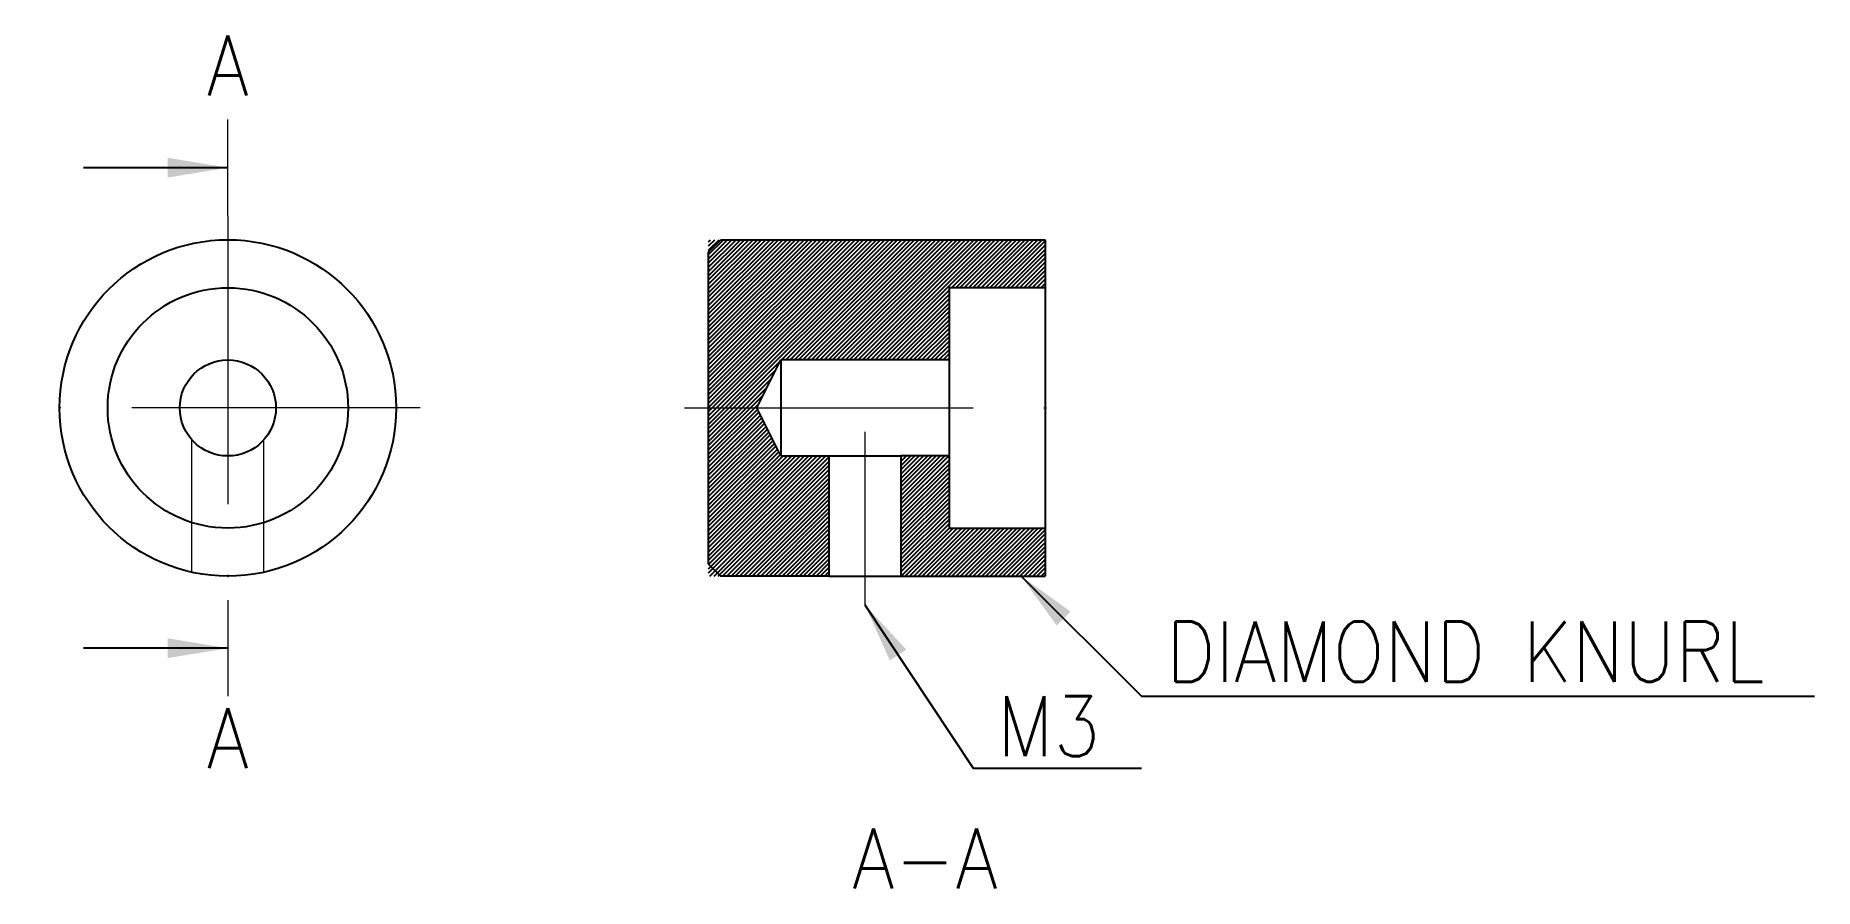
# Model space of a CAD drawing. Header units: millimetres. Extents: x -8 to 66, y -20 to 15.5.
import ezdxf
from ezdxf.enums import TextEntityAlignment as Align

# ---------------------------------------------------------------- set-up
doc = ezdxf.new("R2010")
doc.units = ezdxf.units.MM
doc.linetypes.add('ACAD_ISO10W100', pattern=[18, 12, -2.95, 0.1, -2.95])
doc.linetypes.add('HIDDEN', pattern=[9.525, 6.35, -3.175])
doc.layers.get('0').update_dxf_attribs({"lineweight": 25, "true_color": 0xffffff})
for name, color, linetype, lineweight, true_color in [('axis', 7, 'ACAD_ISO10W100', 13, 0x000000), ('dimensions', 7, 'Continuous', 13, 0x000000), ('hatch', 7, 'Continuous', 25, 0x000000), ('invisible', 7, 'HIDDEN', 13, 0x000000)]:
    doc.layers.add(name, color=color, linetype=linetype, lineweight=lineweight, true_color=true_color)
doc.styles.get("Standard").update_dxf_attribs({"font": ''})
doc.styles.add('textstyle0', font='')
doc.styles.add('textstyle1', font='')
doc.styles.add('textstyle2', font='')
doc.styles.add('textstyle3', font='')
doc.styles.add('textstyle4', font='')
doc.styles.get('Standard').set_extended_font_data('txt')
doc.styles.get('textstyle0').set_extended_font_data('Standard')
doc.styles.get('textstyle1').set_extended_font_data('Standard')
doc.styles.get('textstyle2').set_extended_font_data('Standard')
doc.styles.get('textstyle3').set_extended_font_data('Standard')
doc.styles.get('textstyle4').set_extended_font_data('Standard')
doc.dimstyles.get("Standard").update_dxf_attribs({"dimtxt": 2.5, "dimasz": 2.5, "dimexe": 1.25, "dimexo": 0.625, "dimtad": 1, "dimtxsty": 'Standard', "dimcen": 2.5, "dimadec": 0, "dimazin": 0, "dimtfac": 1, "dimtmove": 0, "dimatfit": 3, "dimfxl": 1, "dimarcsym": 0})

msp = doc.modelspace()

# ---------------------------------------------------------------- hatches: boundary and pattern name
at = {"layer": 'hatch'}
h = msp.add_hatch(dxfattribs=at)
h.set_pattern_fill('ANSI31', color=256, angle=180, style=0)
h.set_pattern_definition([(45, (0, 0), (-0.08838835, 0.08838835), [])])
h.paths.add_polyline_path([(23, -2), (22, 0), (23, 2), (30, 2), (30, 5), (34, 5), (34, 7), (20, 7), (20, -7), (25, -7), (25, -2)])
h.paths.add_polyline_path([(30, -5), (34, -5), (34, -7), (28, -7), (28, -2), (30, -2)])

# ---------------------------------------------------------------- linework, layer by layer
for p, q in [((20, 6.5), (20.5, 7)), ((20.5, 7), (34, 7)), ((34, 7), (34, 5)), ((20, -6.5), (20, 6.5)), ((34, 5), (30, 5)), ((30, 5), (30, 2)), ((34, 5), (34, -5)), ((22, 0), (23, 2)), ((30, 2), (23, 2)), ((23, 2), (23, -2)), ((30, 2), (30, -2)), ((23, -2), (22, 0)), ((23, -2), (25, -2)), ((25, -2), (25, -7)), ((25, -2), (28, -2)), ((30, -2), (28, -2)), ((28, -2), (28, -7)), ((30, -2), (30, -5)), ((30, -5), (34, -5)), ((34, -5), (34, -7)), ((20, -6.5), (20.5, -7)), ((25, -7), (20.5, -7)), ((25, -7), (28, -7)), ((28, -7), (34, -7))]:
    msp.add_line(p, q)
for radius in [7, 5, 2]:
    msp.add_circle((0, 0), radius)
at = {"layer": 'axis'}
for p, q in [((0, 8), (0, -8)), ((8, 0), (-8, 0)), ((19, 0), (35, 0)), ((26.5, -1), (26.5, -8.2))]:
    msp.add_line(p, q, dxfattribs=at)
at = {"layer": 'dimensions'}
for p, q in [((0, 8), (0, 12)), ((0, -8), (0, -12))]:
    msp.add_line(p, q, dxfattribs=at)
at = {"layer": 'invisible'}
for p, q in [((-1.5, -6.837), (-1.5, -1.323)), ((1.5, -6.837), (1.5, -1.323))]:
    msp.add_line(p, q, dxfattribs=at)

# ---------------------------------------------------------------- texts
at = {"layer": 'dimensions'}
for s, style, p in [('A', 'textstyle1', (0, 13)), ('DIAMOND KNURL', 'textstyle0', (51.478, -11.395)), ('A', 'textstyle2', (0, -15)), ('A-A', 'textstyle3', (29, -20))]:
    msp.add_text(s, height=2.5, dxfattribs=dict(at, style=style)).set_placement(p, align=Align.CENTER)
at = {"layer": 'dimensions', "insert": (32, -12), "char_height": 2.5, "attachment_point": 1, "style": 'textstyle4'}
msp.add_mtext('M3', dxfattribs=at)

# ---------------------------------------------------------------- leaders
at = {"layer": 'dimensions'}
for points in [[(0, 10), (-6, 10)], [(33, -7), (38, -12), (66, -12)], [(26.5, -8.2), (31, -15), (38, -15)], [(0, -10), (-6, -10)]]:
    msp.add_leader(points, dimstyle='Standard', dxfattribs=at)

doc.saveas('drawing.dxf')
